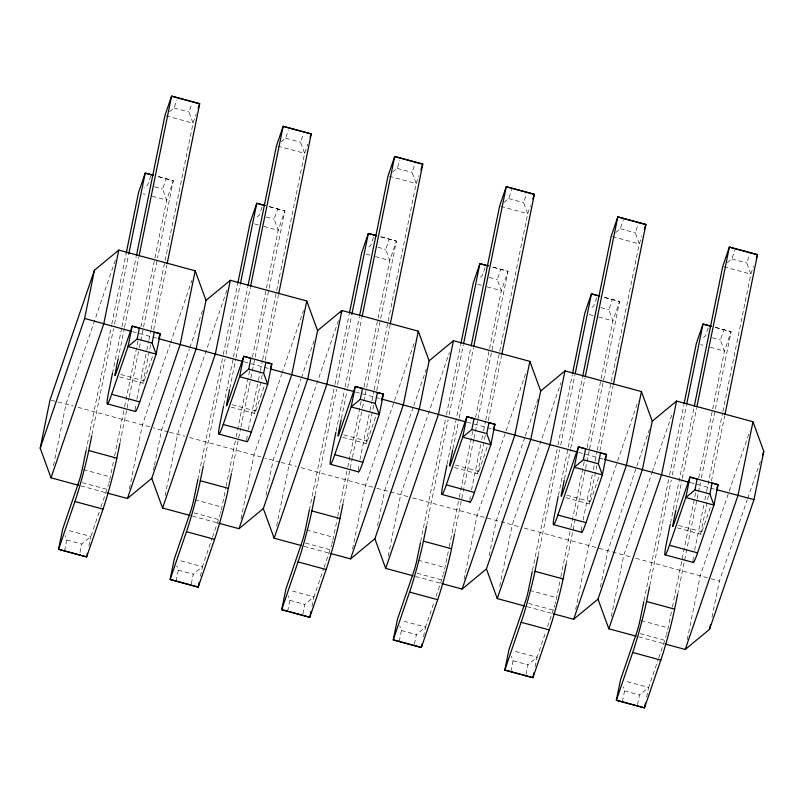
<?xml version="1.0" encoding="UTF-8"?>
<svg xmlns="http://www.w3.org/2000/svg" width="804" height="804" viewBox="0 0 804 804"><rect width="100%" height="100%" fill="white"/><g stroke="black" fill="none" stroke-linecap="round" stroke-linejoin="round"><path stroke-width="0.6" stroke-dasharray="4.02 3.01" d="M53.496 465.627L66.018 404.08L115.525 259.581M64.571 550.841L66.782 539.986L65.154 535.544M85.998 450.843L111.525 325.369M111.776 324.143L126.288 252.798M91.998 434.602L113.485 329.027M114.48 324.123L128.469 255.37M112.48 373.337L121.726 327.911M121.967 326.685L136.208 256.707M118.017 359.378L124.278 328.625M124.53 327.399L138.79 257.28M79.998 552.469L81.717 544.027L90.832 536.479L100.52 508.198M88.872 546.097L90.832 536.479L67.114 530.057M109.696 479.807A9.115 0.593 -74.9 0 0 110.359 476.903L114.359 457.215M114.61 455.989L124.369 408.01M124.62 406.784L138.137 340.353M140.891 326.826L154.649 259.169M154.901 257.943L166.669 200.126L173.312 180.729L156.951 176.217L173.312 180.729L157.574 258.064M120.108 442.21L126.851 409.065M127.102 407.839L129.102 398.02M129.354 396.794L139.092 348.916M139.343 347.68L157.323 259.3M136.841 399.357L146.579 351.479M146.83 350.253L148.579 341.66M148.83 340.434L150.83 330.605M151.082 329.379L193.04 123.143L196.166 114.007M150.629 344.846L143.373 380.513A9.115 0.593 -74.9 0 0 144.147 380.845L153.031 354.916M153.634 330.082L166.9 264.888M129.424 488.752L142.439 424.763L170.036 344.223M153.474 469.928L154.207 466.32M154.458 465.114L161.564 430.16L189.442 348.785M165.061 495.817L177.583 434.271L227.08 289.772M176.126 581.031L178.337 570.177L176.719 565.735M197.804 479.807L223.08 355.559M223.331 354.333L237.853 282.988M203.563 464.792L225.04 359.217M226.035 354.313L240.275 284.335M223.783 404.754L233.281 358.102M233.532 356.875L247.763 286.897M229.823 388.342L235.833 358.815M236.085 357.589L250.345 287.47M191.312 583.865L193.272 574.217L202.387 566.669L212.075 538.389M200.437 576.287L202.387 566.669L178.669 560.247M221.261 509.997A9.115 0.593 -74.9 0 0 221.914 507.093L225.914 487.415M226.165 486.179L235.924 438.21M236.175 436.974L249.692 370.554M252.446 357.016L266.214 289.36M266.456 288.133L278.224 230.316L284.867 210.919L268.506 206.407M231.673 472.4L238.416 439.255M238.657 438.029L240.657 428.21M240.909 426.984L250.647 379.106M250.898 377.88L284.867 210.919L268.476 206.477M248.396 429.547L258.144 381.669M258.396 380.443L260.144 371.85M260.385 370.624L262.385 360.805M262.637 359.569L304.595 153.333L307.721 144.207M262.194 375.036L254.928 410.713A9.115 0.593 -74.9 0 0 255.712 411.035L264.586 385.106M265.189 360.272L278.455 295.078M240.979 518.942L254.004 454.953L281.591 374.413M266.013 495.304L273.129 460.35L300.997 378.986M276.616 526.007L289.138 464.461L338.635 319.962M287.691 611.221L289.892 600.367L288.274 595.925M309.369 509.997L334.645 385.749M334.896 384.523L349.157 314.404M315.118 494.993L336.595 389.407M337.6 384.503L351.579 315.751M336.092 431.266L344.836 388.292M345.087 387.066L359.328 317.098M341.388 418.532L347.388 389.005M347.64 387.779L361.911 317.66M302.867 614.065L304.827 604.417L313.952 596.859L323.64 568.579M311.992 606.477L313.952 596.859L290.234 590.437M332.816 540.187A9.115 0.593 -74.9 0 0 333.469 537.283L337.479 517.605M337.73 516.369L347.489 468.4M347.74 467.164L361.247 400.744M364.001 387.206L377.769 319.55M378.021 318.324L389.779 260.506L396.422 241.11L380.071 236.597M343.228 502.59L349.971 469.446M350.222 468.219L352.222 458.401M352.474 457.174L362.212 409.296M362.463 408.07L396.422 241.11L380.031 236.667M359.961 459.737L369.699 411.859M369.951 410.633L371.699 402.04M371.95 400.814L373.95 390.995M374.192 389.769L387.93 322.243M388.181 321.017L416.16 183.523L418.894 175.533M373.749 405.226L366.493 440.904A9.115 0.593 -74.9 0 0 367.267 441.225L376.151 415.296M376.754 390.463L390.02 325.268M352.544 549.132L365.559 485.144L415.065 340.645M377.568 525.494L384.684 490.54L413.367 406.814M388.171 556.197L400.693 494.651L449.386 352.524M399.246 641.411L401.457 630.567L399.829 626.115M420.673 541.414L446.2 415.939M446.451 414.713L460.722 344.594M426.673 525.183L448.16 419.608M449.155 414.693L463.395 344.715M447.155 463.908L470.883 347.288M452.943 448.722L458.953 419.196M459.205 417.969L473.466 347.851M414.422 644.255L416.392 634.607L425.507 627.05L434.391 601.131M423.547 636.667L425.507 627.05L401.789 620.638M444.622 569.332A9.115 0.593 -74.9 0 0 445.034 567.473L449.034 547.795M449.285 546.559L459.044 498.591M459.295 497.354L472.812 430.934M475.566 417.397L489.324 349.74M489.576 348.514L501.344 290.696L507.987 271.3L491.626 266.787L507.987 271.3L478.018 418.613M454.783 532.791L461.526 499.636M461.777 498.41L473.767 439.486M474.018 438.26L477.767 419.849M471.516 489.927L480.762 444.511M481.757 439.597L483.254 432.23M483.505 431.004L485.505 421.185M485.757 419.959L499.495 352.433M499.736 351.207L527.715 213.713L530.449 205.723M485.304 435.416L478.048 471.094A9.115 0.593 -74.9 0 0 478.822 471.415L487.304 446.672M488.309 420.653L501.575 355.458M464.099 579.322L477.114 515.334L526.62 370.845M489.133 555.685L496.239 520.741L524.922 437.004M499.736 586.397L512.259 524.841L560.941 382.714M510.801 671.611L513.012 660.757L511.394 656.305M532.479 570.378L557.765 446.14M558.006 444.903L572.277 374.785M538.238 555.373L559.715 449.798M560.71 444.883L574.95 374.905M558.468 495.324L582.438 377.478M564.498 478.913L570.508 449.396M570.76 448.16L585.021 378.041M525.987 674.445L527.947 664.797L537.062 657.24L545.946 631.321M535.112 666.858L537.062 657.24L513.344 650.828M556.177 599.523A9.115 0.593 -74.9 0 0 556.589 597.663L560.589 577.986M560.84 576.749L570.599 528.781M570.85 527.545L584.367 461.124M587.121 447.597L600.889 379.94M601.141 378.704L612.899 320.886L619.542 301.49L603.181 296.977M566.096 564.207L585.322 469.677M585.573 468.451L589.322 450.039M589.573 448.813L619.542 301.49L603.151 297.058M583.081 520.118L592.317 474.702M593.312 469.787L594.819 462.421M595.06 461.194L597.06 451.376M597.312 450.15L611.05 382.624M611.301 381.397L639.27 243.903L642.014 235.914M596.869 465.606L589.603 501.284A9.115 0.593 -74.9 0 0 590.387 501.606L598.859 476.862M599.864 450.853L613.13 385.649M575.654 609.512L588.679 545.524L638.175 401.035M600.447 587.081L607.804 550.931L636.487 467.194M611.291 616.588L623.814 555.031L651.813 473.315M622.366 701.802L624.567 690.948L622.949 686.495M644.044 600.568L669.32 476.33M669.571 475.094L683.832 404.985M649.793 585.563L671.27 479.988M672.275 475.074L686.505 405.095M670.526 523.062L694.003 407.668M676.063 509.103L682.063 479.586M682.315 478.35L696.586 408.241M637.542 704.636L639.502 694.988L648.627 687.43L658.315 659.159M646.667 697.048L648.627 687.43L624.909 681.018M667.742 629.713A9.115 0.593 -74.9 0 0 668.144 627.854L672.154 608.176M672.405 606.95L695.922 491.314M698.676 477.787L712.444 410.13M712.696 408.894L724.454 351.087L731.107 331.68L714.746 327.168M677.651 594.397L696.887 499.867M697.138 498.641L700.384 482.681M701.379 477.767L731.107 331.68L714.706 327.248M694.636 550.318L703.872 504.892M704.877 499.977L706.374 492.611M706.626 491.385L722.605 412.814M722.856 411.588L750.835 274.094L753.569 266.114M708.424 495.797L701.168 531.474A9.115 0.593 -74.9 0 0 701.942 531.796L710.424 507.053M711.429 481.043L724.695 415.839M687.219 639.703L700.234 575.714L749.74 431.225M712.002 617.271L719.359 581.121L747.238 499.746M150.81 175.805L147.675 184.97L144.027 187.985M169.493 111.756L174.046 107.977L176.8 99.967M152.318 196.246L166.669 200.126L162.609 189.01L166.137 178.699M166.096 115.846L193.04 123.143L188.98 112.017L191.724 104.007M100.922 507.022L106.982 489.345A9.115 0.593 -74.9 0 0 107.565 487.556M170.438 343.037L191.945 280.264M189.844 347.609L203.181 308.696M261.983 207.141L259.23 215.16L255.582 218.175M281.048 141.946L285.611 138.167L288.355 130.158M263.873 226.437L278.224 230.316L274.164 219.201L277.702 208.889M277.661 146.037L304.595 153.333L300.545 142.218L303.289 134.198M212.477 537.213L218.537 519.535A9.115 0.593 -74.9 0 0 219.12 517.756M281.993 373.227L303.5 310.455M301.41 377.8L314.736 338.886M373.538 237.331L370.795 245.351L367.147 248.366M392.603 172.136L397.166 168.368L399.91 160.348M375.438 256.627L389.779 260.506L385.729 249.391L389.257 239.089M389.216 176.237L416.16 183.523L412.1 172.408L415.236 163.242M324.042 567.403L330.092 549.725A9.115 0.593 -74.9 0 0 330.675 547.946M413.769 405.638L426.301 369.076M485.093 267.521L482.35 275.541L478.702 278.556M504.168 202.327L508.721 198.558L511.867 189.392M486.993 286.817L501.344 290.696L497.284 279.581L500.812 269.28M500.781 206.427L527.715 213.713L523.655 202.598L526.801 193.432M435.999 596.417L441.657 579.925A9.115 0.593 -74.9 0 0 442.24 578.136M525.334 435.828L537.856 399.266M596.658 297.711L593.905 305.731L590.257 308.756M615.723 232.527L620.286 228.748L623.422 219.582M598.548 317.007L612.899 320.886L608.839 309.771L612.377 299.47M612.336 236.617L639.27 243.903L635.22 232.788L638.356 223.623M547.564 626.607L553.212 610.115A9.115 0.593 -74.9 0 0 553.795 608.326M636.889 466.018L649.411 429.457M652.215 472.129L672.506 412.914M708.213 327.911L705.47 335.921L701.822 338.946M727.278 262.717L731.841 258.938L734.977 249.773M710.113 347.197L724.454 351.087L720.404 339.961L723.932 329.66M723.891 266.807L750.835 274.094L746.775 262.978L749.911 253.823M658.717 657.973L664.767 640.306A9.115 0.593 -74.9 0 0 665.35 638.517M747.64 498.57L760.976 459.647M51.154 400.261L56.873 401.729M58.019 402.02L73.184 406.02M168.428 431.919L153.202 427.798M169.574 432.22L184.739 436.21M279.983 462.119L264.757 457.989M281.129 462.411L296.304 466.4M174.046 107.977L188.98 112.017M285.611 138.167L300.545 142.218M397.166 168.368L412.1 172.408M508.721 198.558L523.655 202.598M620.286 228.748L635.22 232.788M731.841 258.938L746.775 262.978M154.569 186.829L162.609 189.01M266.124 217.02L274.164 219.201M377.689 247.21L385.729 249.391M489.244 277.4L497.284 279.581M600.799 307.6L608.839 309.771M712.364 337.791L720.404 339.961M142.951 193.704L145.142 194.297M254.506 223.894L259.089 225.14M366.061 254.084L370.654 255.33M477.626 284.284L482.209 285.52M589.181 314.475L593.764 315.711M700.736 344.665L702.937 345.258M132.429 331.61L151.534 336.775M152.72 337.097L157.504 338.394M243.984 361.8L263.089 366.966M264.285 367.297L269.059 368.584M355.539 391.99L374.644 397.166M375.84 397.488L379.428 398.452M467.104 422.18L486.209 427.356M487.395 427.678L492.179 428.964M578.659 452.371L597.764 457.546M598.96 457.868L603.734 459.164M690.214 482.561L709.319 487.737M710.515 488.058L715.289 489.355M120.731 374.503L144.147 380.845M232.286 404.693L255.712 411.035M343.841 434.884L367.267 441.225M455.406 465.074L478.822 471.415M566.961 495.264L590.387 501.606M678.516 525.454L701.942 531.796M119.635 376.915L143.062 383.257M231.2 407.105L254.627 413.447M342.755 437.296L366.182 443.637M454.31 467.496L477.737 473.827M565.875 497.686L589.302 504.018M677.43 527.876L700.857 534.218M77.958 407.306L152.006 427.457M189.523 437.507L263.561 457.657M301.078 467.697L372.734 487.174M407.859 496.591L373.93 487.505M412.633 497.887L519.414 526.781M524.198 528.077L630.979 556.971M635.753 558.267L709.791 578.418M83.415 469.606L110.359 476.903M194.97 499.797L221.914 507.093M306.535 529.997L333.469 537.283M418.09 560.187L445.034 567.473M529.645 590.377L556.589 597.663M641.21 620.567L668.144 627.854M82.38 482.691L106.982 489.345M193.945 512.882L218.537 519.535M305.5 543.072L330.092 549.725M417.055 573.262L441.657 579.925M528.62 603.452L553.212 610.115M640.175 633.642L664.767 640.306M80.872 485.897L105.947 492.691M192.427 516.088L217.502 522.881M303.982 546.288L329.057 553.072M415.547 576.478L440.622 583.262M527.102 606.668L552.177 613.452M638.657 636.858L663.742 643.642M66.782 539.986L81.717 544.027M178.337 570.177L193.272 574.217M289.892 600.367L304.827 604.417M401.457 630.567L416.392 634.607M513.012 660.757L527.947 664.797M624.567 690.948L639.502 694.988M710.987 578.759L719.359 581.121M692.947 560.931A38.361 2.482 -74.9 0 1 693.872 554.197M667.219 631.864A9.115 0.593 -74.9 0 1 666.616 634.145M666.305 635.291A9.115 0.593 -74.9 0 1 665.662 637.502M581.382 530.74A38.361 2.482 -74.9 0 1 582.307 524.007M555.664 601.673A9.115 0.593 -74.9 0 1 555.061 603.955M554.74 605.1A9.115 0.593 -74.9 0 1 554.107 607.311M469.827 500.54A38.361 2.482 -74.9 0 1 470.752 493.817M444.099 571.483A9.115 0.593 -74.9 0 1 443.506 573.765M443.185 574.91A9.115 0.593 -74.9 0 1 442.552 577.111M135.152 409.97A38.361 2.482 -74.9 0 1 136.077 403.246M109.424 480.903A9.115 0.593 -74.9 0 1 108.831 483.194M108.51 484.34A9.115 0.593 -74.9 0 1 107.877 486.541M246.707 440.16A38.361 2.482 -74.9 0 1 247.632 433.436M220.989 511.093A9.115 0.593 -74.9 0 1 220.386 513.384M220.065 514.53A9.115 0.593 -74.9 0 1 219.432 516.731M358.272 470.35A38.361 2.482 -74.9 0 1 359.197 463.627M332.544 541.283A9.115 0.593 -74.9 0 1 331.941 543.574M331.63 544.72A9.115 0.593 -74.9 0 1 330.987 546.921"/><path stroke-width="1.21" d="M78.48 485.254L51.014 477.817L40.2 448.17L50.009 399.97L94.45 270.244L118.771 250.104L195.191 270.787L206.005 300.435L196.196 348.645L151.755 478.37L127.434 498.5L107.143 493.013M40.2 448.17L84.641 318.454L94.45 270.244M118.771 250.104L103.766 323.851L51.014 477.817M85.998 450.843L82.249 469.295A9.115 0.593 -74.9 0 1 78.872 481.737L62.722 528.871L58.561 549.303L86.671 556.911L103.997 506.259A38.361 2.482 -74.9 0 0 116.228 461.184L119.856 443.436M126.288 252.798L138.559 192.518L145.202 173.121L153.504 175.282M87.405 553.303L86.671 556.911L58.561 549.303L75.888 498.661A38.361 2.482 -74.9 0 0 88.118 453.577L91.756 435.828M128.72 254.144L145.202 173.121L153.403 175.342M112.48 373.337L107.967 395.638A38.361 2.482 -74.9 0 0 110.781 396.804L128.037 346.534L132.188 326.102L160.297 333.71L156.137 354.142L138.891 404.412A38.361 2.482 -74.9 0 1 135.193 411.035M136.459 255.481L164.931 115.535L171.574 96.138L199.683 103.746L167.152 263.652M118.017 359.378L115.263 372.905A9.115 0.593 -74.9 0 0 116.047 373.237L132.188 326.102L139.363 328.122L137.152 338.976L128.037 346.534L156.137 354.142L152.087 343.027L154.298 332.173L160.297 333.71L158.679 338.424M139.042 256.054L171.574 96.138L199.683 103.746L198.126 108.309M195.191 270.787L180.186 344.534L127.434 498.5M218.698 523.203L238.999 528.7L263.32 508.56L307.761 378.835L317.57 330.635L306.746 300.987L230.326 280.305L215.321 354.041L162.579 508.017L190.035 515.444M197.804 479.807L193.804 499.485A9.115 0.593 -74.9 0 1 190.427 511.927L174.277 559.061L170.126 579.493L198.236 587.101L215.562 536.459A38.361 2.482 -74.9 0 0 227.783 491.375L231.421 473.626M237.853 282.988L250.114 222.708L256.757 203.311L265.059 205.472M199.211 582.297L198.236 587.101L170.126 579.493L187.453 528.851A38.361 2.482 -74.9 0 0 199.673 483.767L203.311 466.029M240.527 283.108L256.757 203.311L264.958 205.533M223.542 405.98L219.522 425.829A38.361 2.482 -74.9 0 0 222.346 426.994L239.592 376.724L243.743 356.293L271.852 363.9L267.702 384.332L250.446 434.602A38.361 2.482 -74.9 0 1 246.748 441.225M248.014 285.671L276.486 145.725L283.139 126.328L311.238 133.936L278.707 293.852M229.572 389.568L226.818 403.106A9.115 0.593 -74.9 0 0 227.602 403.427L243.743 356.293L250.918 358.323L248.707 369.177L239.592 376.724L267.702 384.332L263.642 373.217L265.853 362.363L271.852 363.9L270.647 367.438M250.597 286.244L283.139 126.328L311.238 133.936L310.073 137.353M306.746 300.987L291.741 374.724L238.999 528.7M309.369 509.997L305.359 529.675A9.115 0.593 -74.9 0 1 301.982 542.127L285.842 589.252L281.681 609.683L309.791 617.291L327.117 566.649A38.361 2.482 -74.9 0 0 339.338 521.565L342.976 503.827M349.408 313.178L361.669 252.898L368.322 233.502L376.624 235.662M287.691 611.221L281.681 609.683L299.008 559.041A38.361 2.482 -74.9 0 0 311.238 513.957L314.866 496.219M351.83 314.525L368.322 233.502L376.513 235.723M335.851 432.492L331.087 456.019A38.361 2.482 -74.9 0 0 333.901 457.185L351.147 406.914L355.308 386.483L383.418 394.091L379.257 414.522L362.011 464.792A38.361 2.482 -74.9 0 1 358.313 471.425M359.569 315.861L388.051 175.915L394.694 156.519L422.803 164.127L390.262 324.042M341.137 419.758L338.383 433.296A9.115 0.593 -74.9 0 0 339.157 433.617L355.308 386.483L362.473 388.513L360.272 399.367L351.147 406.914L379.257 414.522L375.207 403.407L377.408 392.553L383.418 394.091L381.397 399.98M362.162 316.434L394.694 156.519L422.803 164.127L420.844 169.835M311.017 611.281L309.791 617.291L288.837 611.532M317.57 330.635L341.881 310.495L418.311 331.178L403.306 404.914L350.554 558.891L330.253 553.393M418.311 331.178L429.125 360.825L419.316 409.025L374.875 538.75L350.554 558.891M441.818 583.583L462.119 589.081L486.43 568.941L530.871 439.215L540.68 391.015L529.866 361.368L453.446 340.685L438.441 414.422L385.689 568.398L413.155 575.825M420.422 542.65L416.924 559.865A9.115 0.593 -74.9 0 1 413.547 572.317L397.397 619.442L393.236 639.873L421.346 647.481L438.672 596.839A38.361 2.482 -74.9 0 0 450.903 551.755L454.531 534.017M460.963 343.368L473.234 283.088L479.877 263.692L488.179 265.853M422.08 643.873L421.346 647.481L393.236 639.873L410.563 589.231A38.361 2.482 -74.9 0 0 422.793 544.147L426.432 526.409M463.647 343.489L479.877 263.692L488.078 265.913M446.903 465.134L442.642 486.209A38.361 2.482 -74.9 0 0 445.456 487.385L462.712 437.105L466.863 416.673L494.973 424.281L490.822 444.712L473.566 494.993A38.361 2.482 -74.9 0 1 469.868 501.616M471.134 346.052L499.606 206.105L506.249 186.709L534.358 194.317L501.827 354.232M452.692 449.949L449.938 463.486A9.115 0.593 -74.9 0 0 450.722 463.807L466.863 416.673L474.038 418.703L471.827 429.557L462.712 437.105L490.822 444.712L486.762 433.597L488.973 422.743L494.973 424.281L493.354 428.994M473.717 346.624L506.249 186.709L534.358 194.317L532.801 198.879M529.866 361.368L514.861 435.105L462.119 589.081M553.373 613.774L573.674 619.271L597.995 599.131L642.436 469.405L652.245 421.206L641.421 391.558L565.001 370.875L549.996 444.622L497.254 598.588L524.71 606.025M532.228 571.604L528.479 590.056A9.115 0.593 -74.9 0 1 525.102 602.508L508.952 649.632L504.801 670.064L532.911 677.671L550.237 627.03A38.361 2.482 -74.9 0 0 562.458 581.955L566.096 564.207M572.528 373.558L584.789 313.279L591.432 293.882L599.734 296.043M533.886 672.868L532.911 677.671L504.801 670.064L522.128 619.422A38.361 2.482 -74.9 0 0 534.348 574.347L537.987 556.599M575.202 373.679L591.432 293.882L599.633 296.103M558.217 496.56L554.197 516.399A38.361 2.482 -74.9 0 0 557.021 517.575L574.267 467.295L578.428 446.863L606.528 454.471L602.377 474.903L585.131 525.183A38.361 2.482 -74.9 0 1 581.423 531.806M582.689 376.252L611.161 236.296L617.814 216.899L645.913 224.507L613.382 384.423M564.247 480.149L561.504 493.676A9.115 0.593 -74.9 0 0 562.277 493.998L578.428 446.863L585.593 448.893L583.382 459.747L574.267 467.295L602.377 474.903L598.317 463.787L600.528 452.933L606.528 454.471L604.92 459.184M585.272 376.815L617.814 216.899L645.913 224.507L644.356 229.07M641.421 391.558L626.416 465.295L573.674 619.271M664.928 643.964L685.229 649.461L709.55 629.321L753.991 499.596L763.8 451.396L752.986 421.748L676.566 401.065L661.561 474.812L608.809 628.778L636.276 636.215M643.793 601.794L640.034 620.246A9.115 0.593 -74.9 0 1 636.657 632.698L620.517 679.822L616.356 700.254L644.466 707.862L661.792 657.22A38.361 2.482 -74.9 0 0 674.013 612.145L677.651 594.397M684.083 403.749L696.344 343.479L702.997 324.072L711.299 326.243M645.441 703.058L644.466 707.862L616.356 700.254L633.683 649.612A38.361 2.482 -74.9 0 0 645.913 604.538L649.542 586.789M686.757 403.869L702.997 324.072L711.188 326.293M670.275 524.288L665.762 546.589A38.361 2.482 -74.9 0 0 668.576 547.765L685.822 497.495L689.983 477.063L718.093 484.671L713.932 505.093L696.686 555.373A38.361 2.482 -74.9 0 1 692.988 561.996M694.254 406.442L722.726 266.486L729.369 247.089L757.479 254.697L724.947 414.613M675.812 510.339L673.059 523.866A9.115 0.593 -74.9 0 0 673.832 524.188L689.983 477.063L697.148 479.083L694.947 489.937L685.822 497.495L713.932 505.093L709.882 493.978L712.083 483.124L718.093 484.671L716.877 488.199M696.837 407.005L729.369 247.089L757.479 254.697L756.303 258.124M709.55 629.321L710.535 624.507M752.986 421.748L737.982 495.495L685.229 649.461M341.077 312.856L341.881 310.495L326.886 384.232L274.134 538.208L301.601 545.635M762.584 454.933L763.8 451.396M206.005 300.435L230.326 280.305M429.125 360.825L453.446 340.685M540.68 391.015L565.001 370.875M652.245 421.206L676.566 401.065M753.991 499.596L716.485 489.676M131.233 331.288L84.641 318.454M158.689 338.715L242.788 361.478M270.255 368.905L354.343 391.669M381.81 399.096L465.908 421.859M493.365 429.296L577.463 452.049M604.93 459.486L689.018 482.239M137.152 338.976L152.087 343.027M248.707 369.177L263.642 373.217M360.272 399.367L375.207 403.407M471.827 429.557L486.762 433.597M583.382 459.747L598.317 463.787M694.947 489.937L709.882 493.978M111.666 394.302L139.775 401.91M223.231 424.492L251.34 432.1M334.786 454.682L362.895 462.29M446.341 484.872L474.45 492.48M557.906 515.062L586.015 522.67M669.461 545.253L697.57 552.861M107.304 403.869L135.414 411.477M218.859 434.059L246.969 441.667M330.414 464.26L358.524 471.868M441.979 494.45L470.089 502.058M553.534 524.64L581.644 532.248M665.089 554.83L693.199 562.438M88.752 450.562L116.861 458.169M200.317 480.752L228.426 488.36M311.872 510.942L339.981 518.55M423.427 541.142L451.536 548.75M534.992 571.332L563.101 578.94M646.547 601.523L674.656 609.13M74.933 501.535L103.043 509.143M186.488 531.725L214.598 539.333M298.043 561.916L326.153 569.523M409.608 592.106L437.718 599.714M521.163 622.296L549.273 629.904M632.718 652.496L660.828 660.104M597.995 599.131L608.809 628.778M486.43 568.941L497.254 598.588M374.875 538.75L385.689 568.398M263.32 508.56L274.134 538.208M151.755 478.37L162.579 508.017"/></g></svg>
